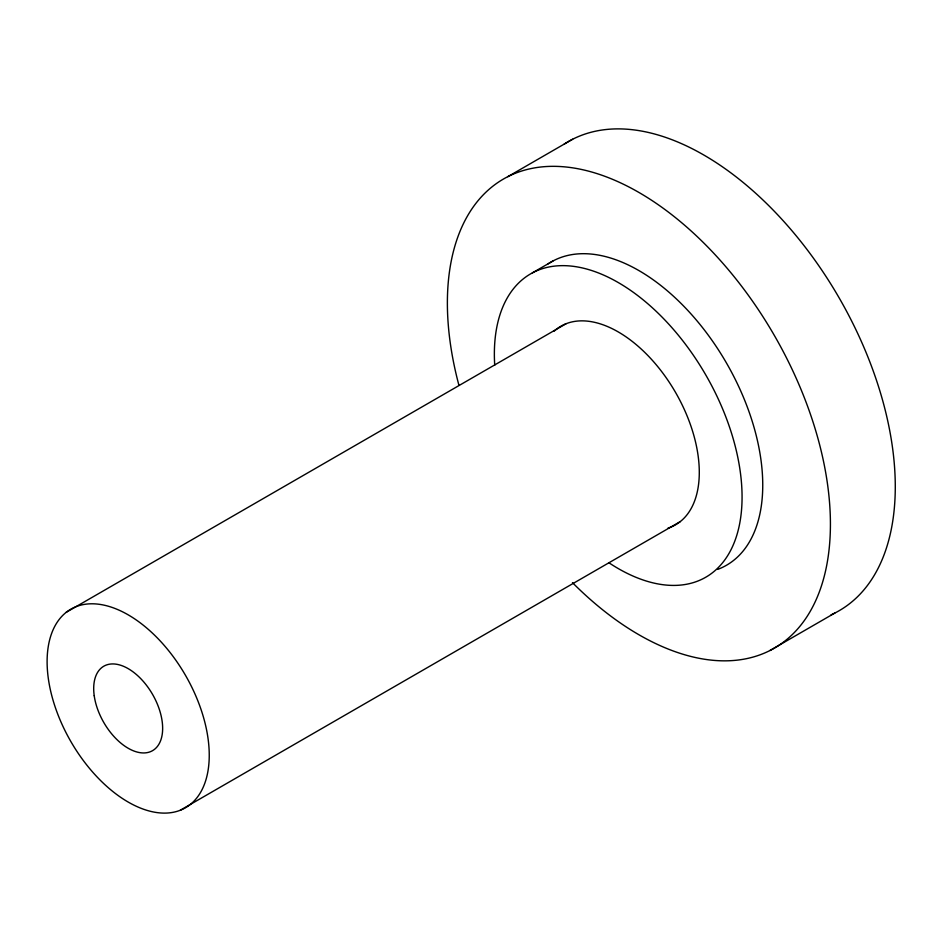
<?xml version="1.0" encoding="UTF-8"?>
<svg xmlns="http://www.w3.org/2000/svg" width="942" height="942" viewBox="0 0 942 942"><rect width="100%" height="100%" fill="white"/><g stroke="black" fill="none" stroke-linecap="round" stroke-linejoin="round"><path stroke-width="1.41" d="M507.797 176.684L572.654 139.228M532.336 272.897L553.013 260.958M66.07 612.406L566.095 323.718M180.287 810.25A114.665 66.199 60 0 0 155.901 636.486A114.665 66.199 60 0 0 48.336 678.605A114.665 66.199 60 0 0 180.287 810.25L680.324 521.562M770.003 650.486L834.859 613.042M554.132 331.172A114.665 66.199 60 0 1 675.544 392.425A114.665 66.199 60 0 1 667.89 528.191M494.727 365.19A175.153 101.124 60 0 1 615.044 280.74A175.153 101.124 60 0 1 742.025 500.661A175.153 101.124 60 0 1 608.732 562.645M548.185 263.842A175.153 101.124 60 0 1 729.026 367.533A175.153 101.124 60 0 1 717.698 569.404M564.14 144.15A270.849 156.372 60 0 1 840.994 301.11A270.849 156.372 60 0 1 831.056 614.855M458.884 385.148A270.849 156.372 60 0 1 617.069 181.276A270.849 156.372 60 0 1 829.042 549.834A270.849 156.372 60 0 1 572.477 582.662M94.224 695.761A48.748 28.142 60 0 0 150.331 751.728A48.748 28.142 60 0 0 139.969 677.851A48.748 28.142 60 0 0 94.224 695.761"/></g></svg>
